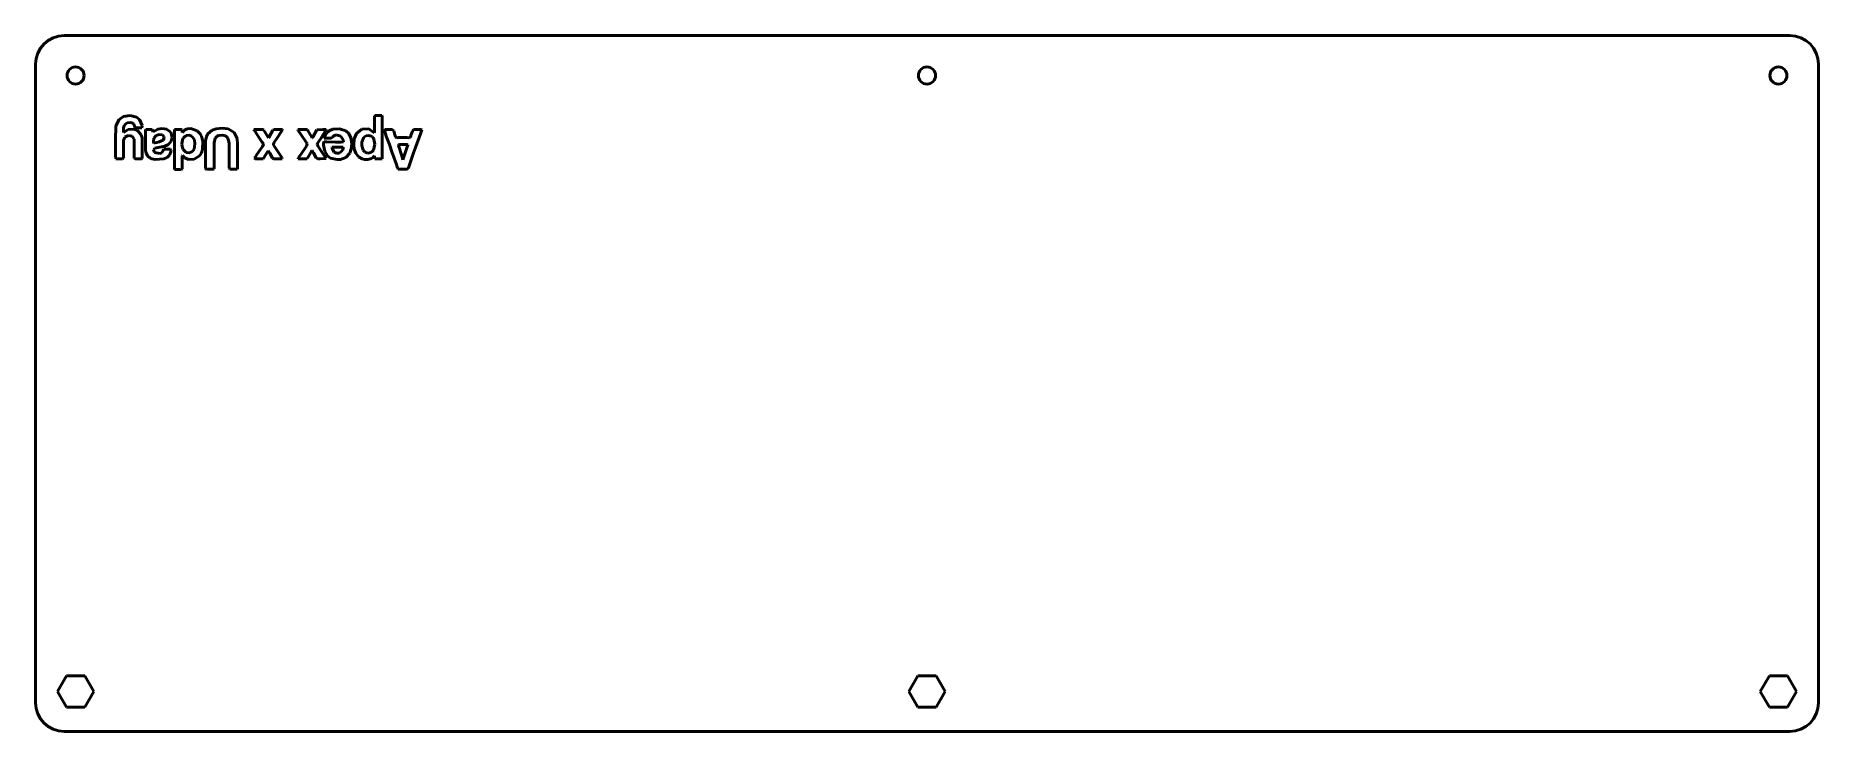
# Model space of a CAD drawing. Header units: millimetres. Extents: x 0 to 312, y -122 to 0.
import ezdxf

# ---------------------------------------------------------------- set-up
doc = ezdxf.new("R2010")
doc.units = ezdxf.units.MM
for name, color, linetype, lineweight in [('IV_FEATURE_PROFILES', 7, 'Continuous', 50), ('IV_INTERIOR_PROFILES', 7, 'Continuous', 50), ('IV_OUTER_PROFILE', 7, 'Continuous', 50)]:
    doc.layers.add(name, color=color, linetype=linetype, lineweight=lineweight)

msp = doc.modelspace()

# ---------------------------------------------------------------- linework, layer by layer
at = {"layer": 'IV_FEATURE_PROFILES'}
for p, q in [((14.05, -15.81), (14.63, -14.68)), ((14.63, -14.68), (15.37, -14.19)), ((15.37, -14.19), (16.58, -14)), ((16.01, -15.27), (15.59, -15.62)), ((16.55, -15.22), (16.01, -15.27)), ((16.88, -15.31), (16.55, -15.22)), ((16.58, -14), (17.7, -14.29)), ((17, -15.36), (16.88, -15.31)), ((17.18, -15.53), (17, -15.36)), ((17.36, -15.98), (17.18, -15.53)), ((17.7, -14.29), (18.22, -14.71)), ((18.22, -14.71), (18.65, -15.79)), ((59.49, -14), (59.36, -14.13)), ((59.36, -14.13), (59.36, -15.67)), ((59.78, -14), (59.49, -14)), ((60.29, -14), (59.78, -14)), ((60.67, -14.01), (60.29, -14)), ((60.73, -14.13), (60.67, -14.01)), ((60.73, -14.42), (60.73, -14.13)), ((60.73, -15.21), (60.73, -14.42)), ((60.73, -17.7), (60.73, -15.21)), ((14, -18.41), (14.05, -15.81)), ((14, -21.01), (14, -18.41)), ((15.41, -16.19), (15.4, -17.01)), ((15.4, -17.01), (16.21, -16.45)), ((15.65, -17.82), (15.4, -18.42)), ((15.4, -18.42), (15.4, -18.68)), ((15.4, -18.68), (15.4, -19.79)), ((15.59, -15.62), (15.41, -16.19)), ((16.24, -17.52), (15.65, -17.82)), ((16.21, -16.45), (17.2, -16.43)), ((16.9, -17.62), (16.24, -17.52)), ((17.26, -18.17), (16.9, -17.62)), ((17.2, -16.43), (17.82, -16.65)), ((17.28, -18.38), (17.26, -18.17)), ((17.29, -19), (17.28, -18.38)), ((17.39, -16.13), (17.36, -15.98)), ((17.49, -16.19), (17.39, -16.13)), ((17.59, -16.19), (17.49, -16.19)), ((18.04, -16.19), (17.59, -16.19)), ((17.82, -16.65), (18.5, -17.41)), ((18.48, -16.19), (18.04, -16.19)), ((18.59, -16.18), (18.48, -16.19)), ((18.5, -17.41), (18.65, -17.92)), ((18.65, -15.79), (18.59, -16.18)), ((18.65, -17.92), (18.67, -18.44)), ((18.67, -18.44), (18.67, -19.41)), ((19.23, -16.56), (19.29, -16.45)), ((19.23, -16.89), (19.23, -16.56)), ((19.23, -17.43), (19.23, -16.89)), ((19.23, -18.18), (19.23, -17.43)), ((19.23, -18.89), (19.23, -18.18)), ((19.29, -16.45), (19.4, -16.44)), ((19.4, -16.44), (19.8, -16.44)), ((19.8, -16.44), (20.23, -16.44)), ((20.23, -16.44), (20.43, -16.44)), ((20.43, -16.44), (20.62, -16.86)), ((20.62, -16.86), (21.42, -16.4)), ((20.73, -17.98), (20.63, -18.57)), ((20.63, -18.57), (20.68, -18.89)), ((21.12, -17.53), (20.73, -17.98)), ((20.83, -18.83), (21.21, -18.72)), ((21.67, -17.32), (21.12, -17.53)), ((21.21, -18.72), (21.67, -18.62)), ((21.42, -16.4), (22.19, -16.3)), ((22.22, -17.37), (21.67, -17.32)), ((21.67, -18.62), (22.32, -18.33)), ((22.19, -16.3), (22.95, -16.41)), ((22.48, -17.7), (22.22, -17.37)), ((22.32, -18.33), (22.5, -17.92)), ((22.5, -17.92), (22.48, -17.7)), ((22.95, -16.41), (23.66, -16.93)), ((23.75, -18.53), (23.3, -19.09)), ((23.66, -16.93), (23.9, -17.79)), ((23.9, -17.79), (23.75, -18.53)), ((24.35, -16.47), (24.31, -16.68)), ((24.31, -16.68), (24.31, -17.07)), ((24.31, -17.07), (24.31, -17.87)), ((24.31, -17.87), (24.31, -20.19)), ((24.67, -16.44), (24.35, -16.47)), ((25.5, -16.44), (24.67, -16.44)), ((25.66, -16.54), (25.5, -16.44)), ((25.73, -18.3), (25.64, -19.05)), ((25.69, -17), (25.66, -16.54)), ((26.09, -16.59), (25.69, -17)), ((25.87, -17.98), (25.73, -18.3)), ((26.02, -17.78), (25.87, -17.98)), ((26.37, -17.53), (26.02, -17.78)), ((26.56, -16.37), (26.09, -16.59)), ((26.9, -17.45), (26.37, -17.53)), ((27.22, -16.3), (26.56, -16.37)), ((27.39, -17.65), (26.9, -17.45)), ((28.32, -16.69), (27.22, -16.3)), ((27.82, -18.3), (27.39, -17.65)), ((27.91, -18.99), (27.82, -18.3)), ((28.68, -17.02), (28.32, -16.69)), ((28.85, -17.24), (28.68, -17.02)), ((29.05, -17.61), (28.85, -17.24)), ((29.3, -18.54), (29.05, -17.61)), ((29.25, -19.93), (29.3, -18.54)), ((29.78, -19), (29.79, -18.45)), ((29.79, -18.45), (29.95, -17.69)), ((29.95, -17.69), (30.2, -17.21)), ((30.2, -17.21), (30.93, -16.58)), ((30.93, -16.58), (31.64, -16.32)), ((31.47, -17.98), (31.29, -18.78)), ((31.81, -17.64), (31.47, -17.98)), ((31.64, -16.32), (32.68, -16.2)), ((32.07, -17.53), (31.81, -17.64)), ((32.76, -17.45), (32.07, -17.53)), ((32.68, -16.2), (33.74, -16.36)), ((33.27, -17.58), (32.76, -17.45)), ((33.62, -17.88), (33.27, -17.58)), ((33.88, -18.57), (33.62, -17.88)), ((33.74, -16.36), (34.81, -16.96)), ((33.9, -18.98), (33.88, -18.57)), ((34.81, -16.96), (35.34, -18.03)), ((35.34, -18.03), (35.39, -19)), ((38.4, -16.44), (38.26, -16.48)), ((38.26, -16.48), (38.3, -16.59)), ((38.3, -16.59), (38.45, -16.81)), ((39.07, -16.44), (38.4, -16.44)), ((38.45, -16.81), (39.06, -17.72)), ((39.06, -17.72), (39.66, -18.62)), ((39.66, -16.44), (39.07, -16.44)), ((39.82, -16.45), (39.66, -16.44)), ((39.66, -18.62), (39.9, -18.97)), ((39.96, -16.54), (39.82, -16.45)), ((40.01, -16.62), (39.96, -16.54)), ((40.16, -16.88), (40.01, -16.62)), ((40.66, -17.76), (40.16, -16.88)), ((40.78, -17.93), (40.66, -17.76)), ((40.87, -17.84), (40.78, -17.93)), ((41.57, -16.6), (40.87, -17.84)), ((41.83, -16.44), (41.57, -16.6)), ((41.76, -18.82), (42.38, -17.89)), ((42.08, -16.44), (41.83, -16.44)), ((42.33, -16.44), (42.08, -16.44)), ((42.46, -16.44), (42.33, -16.44)), ((42.38, -17.89), (43.03, -16.9)), ((42.58, -16.44), (42.46, -16.44)), ((42.99, -16.44), (42.58, -16.44)), ((43.27, -16.47), (42.99, -16.44)), ((43.03, -16.9), (43.26, -16.55)), ((43.26, -16.55), (43.27, -16.47)), ((46.02, -16.44), (45.93, -16.48)), ((45.93, -16.48), (46.02, -16.65)), ((46.25, -16.44), (46.02, -16.44)), ((46.02, -16.65), (46.52, -17.39)), ((46.76, -16.44), (46.25, -16.44)), ((46.52, -17.39), (46.63, -17.55)), ((46.63, -17.55), (47.26, -18.49)), ((47.42, -16.44), (46.76, -16.44)), ((47.26, -18.49), (47.5, -18.85)), ((47.65, -16.55), (47.42, -16.44)), ((47.71, -16.66), (47.65, -16.55)), ((47.94, -17.05), (47.71, -16.66)), ((48.38, -17.81), (47.94, -17.05)), ((48.45, -17.92), (48.38, -17.81)), ((48.51, -17.91), (48.45, -17.92)), ((48.63, -17.71), (48.51, -17.91)), ((49.3, -16.53), (48.63, -17.71)), ((50.35, -16.44), (49.3, -16.53)), ((49.39, -18.9), (49.68, -18.47)), ((49.68, -18.47), (49.97, -18.02)), ((49.97, -18.02), (50.41, -17.36)), ((50.92, -16.44), (50.35, -16.44)), ((50.41, -17.36), (50.82, -16.72)), ((50.5, -18.67), (50.44, -18.79)), ((50.58, -18.65), (50.5, -18.67)), ((50.91, -17.17), (50.56, -17.84)), ((50.56, -17.84), (50.58, -17.98)), ((50.58, -17.98), (50.69, -17.99)), ((51.01, -18.65), (50.58, -18.65)), ((50.69, -17.99), (51.14, -17.99)), ((50.82, -16.72), (50.92, -16.58)), ((51.43, -16.68), (50.91, -17.17)), ((50.92, -16.58), (50.92, -16.44)), ((52.53, -18.66), (51.01, -18.65)), ((51.14, -17.99), (51.58, -17.99)), ((52.07, -16.4), (51.43, -16.68)), ((51.58, -17.99), (51.81, -17.99)), ((51.81, -17.99), (52.05, -17.76)), ((52.05, -17.76), (52.24, -17.58)), ((53.23, -16.32), (52.07, -16.4)), ((52.24, -17.58), (52.64, -17.42)), ((52.92, -18.66), (52.53, -18.66)), ((52.64, -17.42), (53.5, -17.62)), ((53.45, -18.66), (52.92, -18.66)), ((54.33, -16.67), (53.23, -16.32)), ((53.82, -18.65), (53.45, -18.66)), ((53.5, -17.62), (53.96, -18.42)), ((53.97, -18.6), (53.82, -18.65)), ((53.96, -18.42), (53.97, -18.6)), ((54.88, -17.18), (54.33, -16.67)), ((55.23, -17.95), (54.88, -17.18)), ((55.39, -18.92), (55.23, -17.95)), ((55.81, -18.12), (55.73, -19.15)), ((56.22, -17.14), (55.81, -18.12)), ((57.17, -16.41), (56.22, -17.14)), ((57.16, -18.7), (57.15, -19.27)), ((57.48, -17.82), (57.16, -18.7)), ((58.38, -16.37), (57.17, -16.41)), ((57.89, -17.55), (57.48, -17.82)), ((58.39, -17.5), (57.89, -17.55)), ((59.34, -17.02), (58.38, -16.37)), ((58.96, -17.71), (58.39, -17.5)), ((59.17, -17.95), (58.96, -17.71)), ((59.26, -18.13), (59.17, -17.95)), ((59.42, -19.03), (59.26, -18.13)), ((59.36, -16.85), (59.34, -17.02)), ((59.36, -15.67), (59.36, -16.43)), ((59.36, -16.43), (59.36, -16.85)), ((60.73, -20.2), (60.73, -17.7)), ((61.25, -16.45), (61.09, -16.57)), ((61.09, -16.57), (61.23, -16.99)), ((61.23, -16.99), (61.45, -17.61)), ((61.56, -16.45), (61.25, -16.45)), ((61.45, -17.61), (61.98, -19.12)), ((62.17, -16.45), (61.56, -16.45)), ((62.5, -16.45), (62.17, -16.45)), ((62.74, -16.71), (62.5, -16.45)), ((62.95, -17.41), (62.74, -16.71)), ((63.05, -17.75), (62.95, -17.41)), ((63.17, -17.89), (63.05, -17.75)), ((63.3, -17.9), (63.17, -17.89)), ((63.54, -17.89), (63.3, -17.9)), ((63.99, -17.89), (63.54, -17.89)), ((65.04, -17.89), (63.99, -17.89)), ((65.46, -17.9), (65.04, -17.89)), ((65.64, -17.84), (65.46, -17.9)), ((65.68, -17.75), (65.64, -17.84)), ((65.82, -17.35), (65.68, -17.75)), ((66.03, -16.75), (65.82, -17.35)), ((66.22, -16.45), (66.03, -16.75)), ((66.34, -16.45), (66.22, -16.45)), ((66.69, -16.45), (66.34, -16.45)), ((66.56, -19.64), (67.43, -17.21)), ((67.33, -16.45), (66.69, -16.45)), ((67.62, -16.46), (67.33, -16.45)), ((67.43, -17.21), (67.62, -16.69)), ((67.66, -16.54), (67.62, -16.46)), ((67.62, -16.69), (67.66, -16.54)), ((14.06, -21.6), (14, -21.01)), ((14.21, -21.63), (14.06, -21.6)), ((14.58, -21.62), (14.21, -21.63)), ((15.2, -21.62), (14.58, -21.62)), ((15.4, -21.46), (15.2, -21.62)), ((15.4, -19.79), (15.4, -21.02)), ((15.4, -21.02), (15.4, -21.35)), ((15.4, -21.35), (15.4, -21.46)), ((17.29, -19.61), (17.29, -19)), ((17.29, -20.51), (17.29, -19.61)), ((17.29, -21.28), (17.29, -20.51)), ((17.29, -21.48), (17.29, -21.28)), ((17.43, -21.62), (17.29, -21.48)), ((17.6, -21.62), (17.43, -21.62)), ((18.07, -21.62), (17.6, -21.62)), ((18.56, -21.62), (18.07, -21.62)), ((18.66, -21.56), (18.56, -21.62)), ((18.67, -21.48), (18.66, -21.56)), ((18.67, -19.41), (18.67, -20.41)), ((18.67, -20.41), (18.67, -21.17)), ((18.67, -21.17), (18.67, -21.48)), ((19.23, -19.3), (19.23, -18.89)), ((19.26, -20.13), (19.23, -19.3)), ((19.34, -20.56), (19.26, -20.13)), ((19.61, -21.09), (19.34, -20.56)), ((20.07, -21.47), (19.61, -21.09)), ((20.34, -21.59), (20.07, -21.47)), ((20.96, -21.73), (20.34, -21.59)), ((20.89, -19.74), (20.67, -20.05)), ((20.67, -20.05), (20.8, -20.48)), ((20.68, -18.89), (20.83, -18.83)), ((20.8, -20.48), (21.76, -20.66)), ((22.62, -19.39), (20.89, -19.74)), ((22.47, -21.63), (20.96, -21.73)), ((21.76, -20.66), (22.09, -20.54)), ((22.09, -20.54), (22.37, -20.14)), ((22.37, -20.14), (22.46, -19.93)), ((22.46, -19.93), (22.57, -19.9)), ((23.02, -21.39), (22.47, -21.63)), ((22.57, -19.9), (22.77, -19.9)), ((23.3, -19.09), (22.62, -19.39)), ((22.77, -19.9), (23.28, -19.9)), ((23.45, -20.96), (23.02, -21.39)), ((23.28, -19.9), (23.62, -19.91)), ((23.67, -20.39), (23.45, -20.96)), ((23.62, -19.91), (23.72, -20.08)), ((23.72, -20.08), (23.67, -20.39)), ((24.31, -20.19), (24.31, -22.62)), ((25.64, -19.05), (25.68, -19.45)), ((25.68, -19.45), (25.83, -19.98)), ((25.68, -21.11), (25.71, -21.01)), ((25.69, -21.17), (25.68, -21.11)), ((25.69, -21.36), (25.69, -21.17)), ((25.69, -21.87), (25.69, -21.36)), ((25.71, -21.01), (25.73, -21.03)), ((25.73, -21.03), (26.16, -21.44)), ((25.83, -19.98), (26.35, -20.49)), ((26.16, -21.44), (26.76, -21.7)), ((26.35, -20.49), (26.92, -20.55)), ((26.76, -21.7), (27.77, -21.69)), ((26.92, -20.55), (27.46, -20.35)), ((27.46, -20.35), (27.77, -19.91)), ((27.77, -19.91), (27.91, -18.99)), ((27.77, -21.69), (28.69, -21.11)), ((28.69, -21.11), (28.99, -20.66)), ((28.99, -20.66), (29.11, -20.4)), ((29.11, -20.4), (29.25, -19.93)), ((29.77, -22.97), (29.78, -21.39)), ((29.78, -19.78), (29.78, -19)), ((29.78, -21.39), (29.78, -19.78)), ((31.29, -18.78), (31.28, -18.99)), ((31.28, -18.99), (31.28, -19.41)), ((31.28, -19.41), (31.28, -20.11)), ((31.28, -20.11), (31.28, -21.66)), ((31.28, -21.66), (31.28, -22.72)), ((33.89, -22.09), (33.9, -19.89)), ((33.9, -19.89), (33.9, -18.98)), ((35.39, -19), (35.39, -20.83)), ((35.39, -20.83), (35.39, -22.52)), ((38.38, -21.44), (38.32, -21.5)), ((38.32, -21.5), (38.44, -21.63)), ((38.51, -21.24), (38.38, -21.44)), ((38.44, -21.63), (38.73, -21.63)), ((38.78, -20.84), (38.51, -21.24)), ((38.73, -21.63), (39.34, -21.62)), ((39.46, -19.84), (38.78, -20.84)), ((39.34, -21.62), (39.66, -21.63)), ((39.73, -19.44), (39.46, -19.84)), ((39.66, -21.63), (39.75, -21.62)), ((39.87, -19.22), (39.73, -19.44)), ((39.75, -21.62), (39.87, -21.58)), ((39.93, -19.1), (39.87, -19.22)), ((39.87, -21.58), (39.99, -21.42)), ((39.9, -18.97), (39.93, -19.1)), ((39.99, -21.42), (40.21, -21.04)), ((40.21, -21.04), (40.6, -20.37)), ((40.6, -20.37), (40.75, -20.18)), ((40.75, -20.18), (40.8, -20.24)), ((40.8, -20.24), (41.01, -20.6)), ((41.01, -20.6), (41.53, -21.5)), ((41.53, -21.5), (41.75, -21.62)), ((41.65, -19.09), (41.76, -18.82)), ((41.67, -19.2), (41.65, -19.09)), ((41.83, -19.44), (41.67, -19.2)), ((41.75, -21.62), (42.27, -21.62)), ((43.13, -21.39), (41.83, -19.44)), ((42.27, -21.62), (42.81, -21.62)), ((42.81, -21.62), (43.11, -21.63)), ((43.11, -21.63), (43.21, -21.61)), ((43.21, -21.61), (43.13, -21.39)), ((46.01, -21.5), (45.98, -21.55)), ((45.98, -21.55), (46.02, -21.62)), ((46.14, -21.31), (46.01, -21.5)), ((46.02, -21.62), (46.08, -21.63)), ((46.08, -21.63), (46.37, -21.62)), ((46.58, -20.67), (46.14, -21.31)), ((46.37, -21.62), (47.33, -21.62)), ((47.45, -19.37), (46.58, -20.67)), ((47.33, -21.62), (47.5, -21.61)), ((47.58, -18.98), (47.45, -19.37)), ((47.5, -18.85), (47.58, -18.98)), ((47.5, -21.61), (47.69, -21.39)), ((47.69, -21.39), (48.03, -20.8)), ((48.03, -20.8), (48.33, -20.29)), ((48.33, -20.29), (48.38, -20.21)), ((48.38, -20.21), (48.48, -20.23)), ((48.48, -20.23), (48.5, -20.28)), ((48.5, -20.28), (48.66, -20.55)), ((48.66, -20.55), (49.18, -21.44)), ((49.18, -21.44), (49.42, -21.62)), ((49.34, -19.03), (49.39, -18.9)), ((49.36, -19.21), (49.34, -19.03)), ((49.43, -19.33), (49.36, -19.21)), ((49.42, -21.62), (49.88, -21.62)), ((49.74, -19.78), (49.43, -19.33)), ((50.9, -21.52), (49.74, -19.78)), ((49.88, -21.62), (50.9, -21.52)), ((50.44, -18.79), (50.44, -18.87)), ((50.44, -18.87), (50.46, -19.2)), ((50.46, -19.2), (50.67, -20.25)), ((50.67, -20.25), (51.14, -21.08)), ((51.14, -21.08), (51.65, -21.48)), ((51.65, -21.48), (52.86, -21.75)), ((51.95, -19.55), (51.89, -19.69)), ((51.89, -19.69), (52.3, -20.45)), ((52.13, -19.55), (51.95, -19.55)), ((52.91, -19.55), (52.13, -19.55)), ((52.3, -20.45), (52.7, -20.63)), ((52.7, -20.63), (53.17, -20.61)), ((52.86, -21.75), (53.42, -21.71)), ((53.72, -19.55), (52.91, -19.55)), ((53.17, -20.61), (53.76, -20.16)), ((53.42, -21.71), (54.37, -21.35)), ((53.9, -19.56), (53.72, -19.55)), ((53.76, -20.16), (53.91, -19.79)), ((53.91, -19.79), (53.9, -19.56)), ((54.37, -21.35), (55.03, -20.6)), ((55.03, -20.6), (55.3, -19.88)), ((55.3, -19.88), (55.39, -18.92)), ((55.73, -19.15), (55.83, -19.91)), ((55.83, -19.91), (56.1, -20.64)), ((56.1, -20.64), (56.57, -21.24)), ((56.57, -21.24), (57.23, -21.62)), ((57.15, -19.27), (57.4, -20.1)), ((57.23, -21.62), (57.62, -21.72)), ((57.4, -20.1), (57.6, -20.35)), ((57.6, -20.35), (57.68, -20.41)), ((57.62, -21.72), (58.23, -21.74)), ((57.68, -20.41), (58.18, -20.61)), ((58.18, -20.61), (58.71, -20.52)), ((58.23, -21.74), (58.88, -21.53)), ((58.71, -20.52), (58.9, -20.4)), ((58.88, -21.53), (59.15, -21.31)), ((58.9, -20.4), (59.2, -20.06)), ((59.15, -21.31), (59.27, -21.19)), ((59.2, -20.06), (59.42, -19.03)), ((59.27, -21.19), (59.3, -21.15)), ((59.3, -21.15), (59.35, -21.1)), ((59.35, -21.1), (59.39, -21.1)), ((59.39, -21.1), (59.43, -21.59)), ((59.43, -21.59), (60.15, -21.62)), ((60.15, -21.62), (60.59, -21.62)), ((60.59, -21.62), (60.71, -21.59)), ((60.71, -21.59), (60.73, -21.37)), ((60.73, -21.02), (60.73, -20.2)), ((60.73, -21.37), (60.73, -21.02)), ((61.98, -19.12), (62.49, -20.57)), ((62.49, -20.57), (62.69, -21.13)), ((62.69, -21.13), (62.82, -21.49)), ((62.82, -21.49), (62.98, -21.96)), ((63.59, -19.13), (63.55, -19.19)), ((63.55, -19.19), (63.57, -19.26)), ((63.57, -19.26), (63.59, -19.31)), ((63.82, -19.12), (63.59, -19.13)), ((63.59, -19.31), (63.69, -19.63)), ((63.69, -19.63), (64.09, -20.89)), ((64.52, -19.12), (63.82, -19.12)), ((64.09, -20.89), (64.27, -21.47)), ((64.27, -21.47), (64.36, -21.77)), ((64.36, -21.77), (65.06, -19.69)), ((65.05, -19.12), (64.52, -19.12)), ((65.2, -19.13), (65.05, -19.12)), ((65.06, -19.69), (65.21, -19.23)), ((65.22, -19.19), (65.2, -19.13)), ((65.21, -19.23), (65.22, -19.19)), ((65.66, -22.16), (65.98, -21.28)), ((65.98, -21.28), (66.23, -20.58)), ((66.23, -20.58), (66.56, -19.64)), ((24.31, -22.62), (24.34, -23.46)), ((24.34, -23.46), (24.72, -23.5)), ((24.72, -23.5), (25.2, -23.5)), ((25.2, -23.5), (25.54, -23.51)), ((25.54, -23.51), (25.69, -23.34)), ((25.69, -22.73), (25.69, -21.87)), ((25.69, -23.34), (25.69, -22.73)), ((29.78, -23.3), (29.77, -22.97)), ((29.8, -23.38), (29.78, -23.3)), ((29.91, -23.44), (29.8, -23.38)), ((30.3, -23.44), (29.91, -23.44)), ((31.13, -23.44), (30.3, -23.44)), ((31.27, -23.37), (31.13, -23.44)), ((31.28, -23.25), (31.27, -23.37)), ((31.28, -22.72), (31.28, -23.25)), ((33.89, -22.67), (33.89, -22.09)), ((33.89, -22.95), (33.89, -22.67)), ((33.89, -23.25), (33.89, -22.95)), ((34.01, -23.44), (33.89, -23.25)), ((35.23, -23.44), (34.01, -23.44)), ((35.34, -23.43), (35.23, -23.44)), ((35.39, -23.25), (35.34, -23.43)), ((35.39, -22.52), (35.39, -23.02)), ((35.39, -23.02), (35.39, -23.25)), ((62.98, -21.96), (63.21, -22.62)), ((63.21, -22.62), (63.35, -23.01)), ((63.35, -23.01), (63.43, -23.22)), ((63.43, -23.22), (63.54, -23.42)), ((63.54, -23.42), (63.86, -23.44)), ((63.86, -23.44), (64.35, -23.44)), ((64.35, -23.44), (64.96, -23.44)), ((64.96, -23.44), (65.11, -23.44)), ((65.11, -23.44), (65.26, -23.28)), ((65.26, -23.28), (65.37, -22.99)), ((65.37, -22.99), (65.66, -22.16))]:
    msp.add_line(p, q, dxfattribs=at)
at = {"layer": 'IV_INTERIOR_PROFILES'}
for p, q in [((3.82, -115.02), (5.41, -112.27)), ((5.41, -112.27), (8.59, -112.27)), ((8.59, -112.27), (10.18, -115.02)), ((153.02, -115.02), (154.61, -112.27)), ((154.61, -112.27), (157.78, -112.27)), ((157.78, -112.27), (159.37, -115.02)), ((302.21, -115.02), (303.8, -112.27)), ((303.8, -112.27), (306.98, -112.27)), ((306.98, -112.27), (308.56, -115.02)), ((5.41, -117.77), (3.82, -115.02)), ((10.18, -115.02), (8.59, -117.77)), ((154.61, -117.77), (153.02, -115.02)), ((159.37, -115.02), (157.78, -117.77)), ((303.8, -117.77), (302.21, -115.02)), ((308.56, -115.02), (306.98, -117.77)), ((8.59, -117.77), (5.41, -117.77)), ((157.78, -117.77), (154.61, -117.77)), ((306.98, -117.77), (303.8, -117.77))]:
    msp.add_line(p, q, dxfattribs=at)
for centre in [(7, -7), (156.19, -7), (305.39, -7)]:
    msp.add_circle(centre, 1.5, dxfattribs=at)
at = {"layer": 'IV_OUTER_PROFILE'}
for p, q in [((307.39, 0), (5, 0)), ((0, -5), (0, -117.02)), ((312.39, -117.02), (312.39, -5)), ((5, -122.02), (307.39, -122.02))]:
    msp.add_line(p, q, dxfattribs=at)
for centre, start, end in [((5, -5), 90, 180), ((307.39, -5), 0, 90), ((5, -117.02), 180, 270), ((307.39, -117.02), 270, 0)]:
    msp.add_arc(centre, 5, start, end, dxfattribs=at)

doc.saveas('drawing.dxf')
